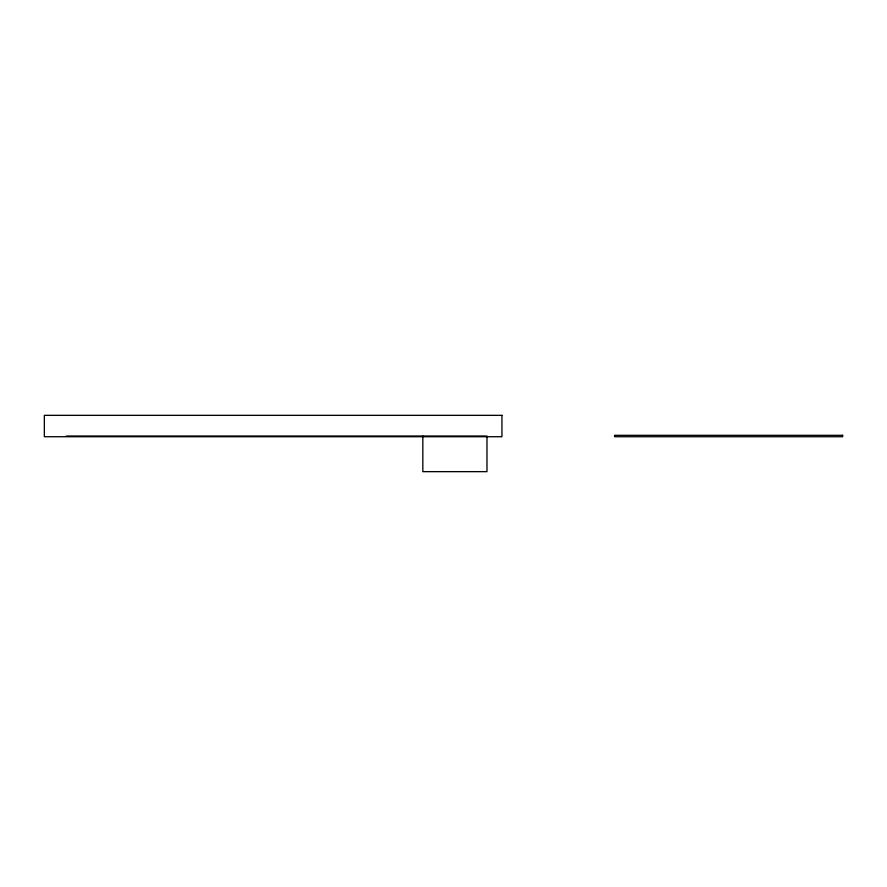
<?xml version="1.0" encoding="UTF-8"?>
<svg xmlns="http://www.w3.org/2000/svg" width="887" height="887" viewBox="0 0 887 887"><rect width="100%" height="100%" fill="white"/><g stroke="black" fill="none" stroke-linecap="round" stroke-linejoin="round"><path stroke-width="1.33" d="M66.447 436.016L486.974 436.016L486.974 471.651L422.833 471.651L422.833 436.016M501.942 415.349L44.35 415.349L44.35 436.726L501.942 436.726L501.942 415.349M842.65 435.306L614.569 435.306L614.569 436.726L842.65 436.726L842.65 435.306"/></g></svg>
